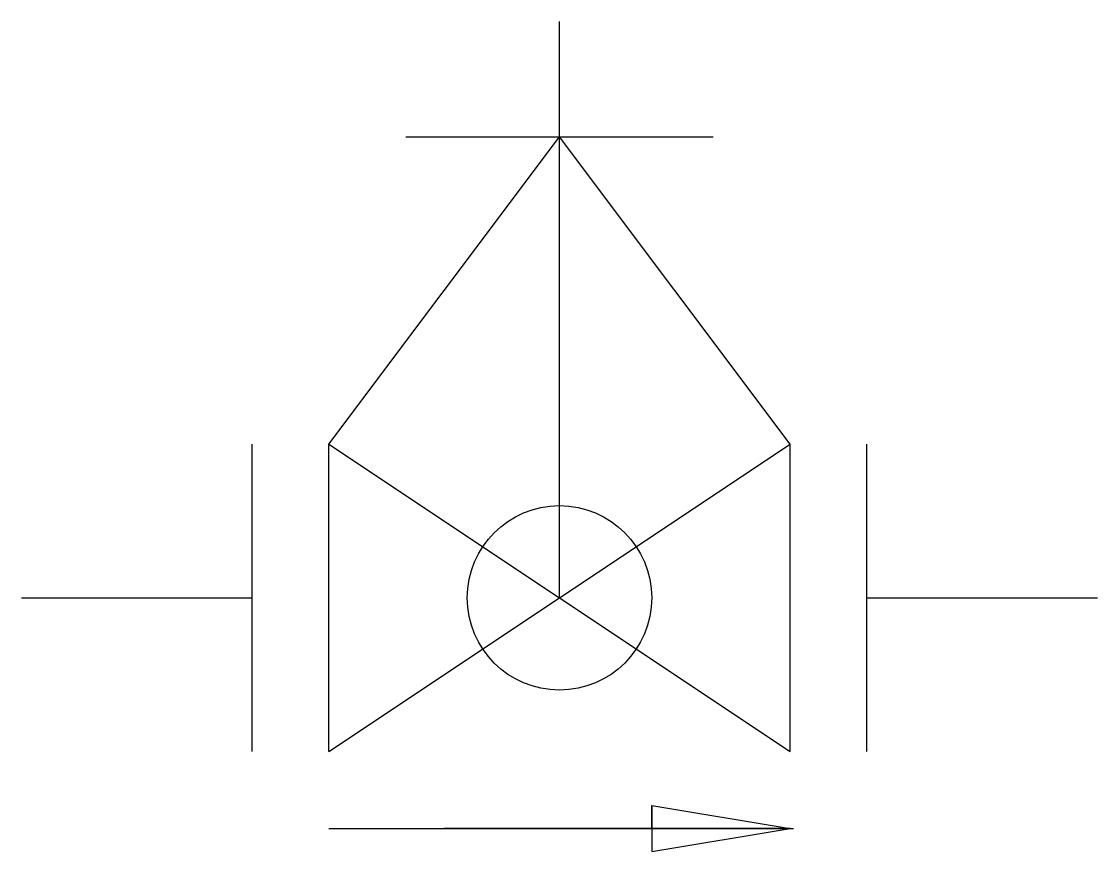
# Model space of a CAD drawing. Extents: x -7 to 7, y -3.3 to 7.5.
import ezdxf

# ---------------------------------------------------------------- set-up
doc = ezdxf.new("R2010")
doc.units = 0
doc.header["$LTSCALE"] = 0.6
doc.header["$MEASUREMENT"] = 0
doc.layers.get('0').update_dxf_attribs({"linetype": 'CONTINUOUS'})

msp = doc.modelspace()

# ---------------------------------------------------------------- hatches: boundary and pattern name
h = msp.add_hatch(color=256)
h.paths.add_polyline_path([(1.2, -3.3), (3, -3), (1.2, -2.7)])
h.paths.add_polyline_path([(1.2, -3.3), (3, -3), (1.2, -3), (1.2, -2.7)], flags=16)
h.paths.add_polyline_path([(1.2, -2.7), (3, -3), (1.2, -3)])
h.paths.add_polyline_path([(1.2, -2.7), (3, -3), (1.2, -3)], flags=16)
edge = h.paths.add_edge_path()
edge.add_line((3, -3), (-1.5, -3))
edge.add_line((3, -3), (3.044, -3))
edge.add_line((1.2, -3), (1.2, -2.7))
edge.add_line((3, -3), (1.2, -3))

# ---------------------------------------------------------------- linework, layer by layer
at = {"ltscale": 0.1}
for p, q in [((0, 0), (0, 7.5)), ((-3, 2), (0, 6)), ((-2, 6), (2, 6)), ((3, 2), (0, 6)), ((-4, -2), (-4, 2)), ((-3, -2), (-3, 2)), ((-3, -2), (3, 2)), ((-3, 2), (3, -2)), ((3, -2), (3, 2)), ((4, -2), (4, 2)), ((-7, 0), (-4, 0)), ((4, 0), (7, 0)), ((-3, -3), (3, -3))]:
    msp.add_line(p, q, dxfattribs=at)
for p, q in [((1.2, -3), (1.2, -2.7)), ((1.2, -2.7), (1.2, -3.3)), ((1.2, -3), (1.2, -2.7)), ((1.2, -2.7), (3, -3)), ((3, -3), (-1.5, -3)), ((3, -3), (1.2, -3)), ((1.2, -3.3), (3, -3)), ((3, -3), (1.2, -3)), ((3, -3), (3.044, -3))]:
    msp.add_line(p, q)
msp.add_circle((0, 0), 1.2, dxfattribs=at)

doc.saveas('drawing.dxf')
